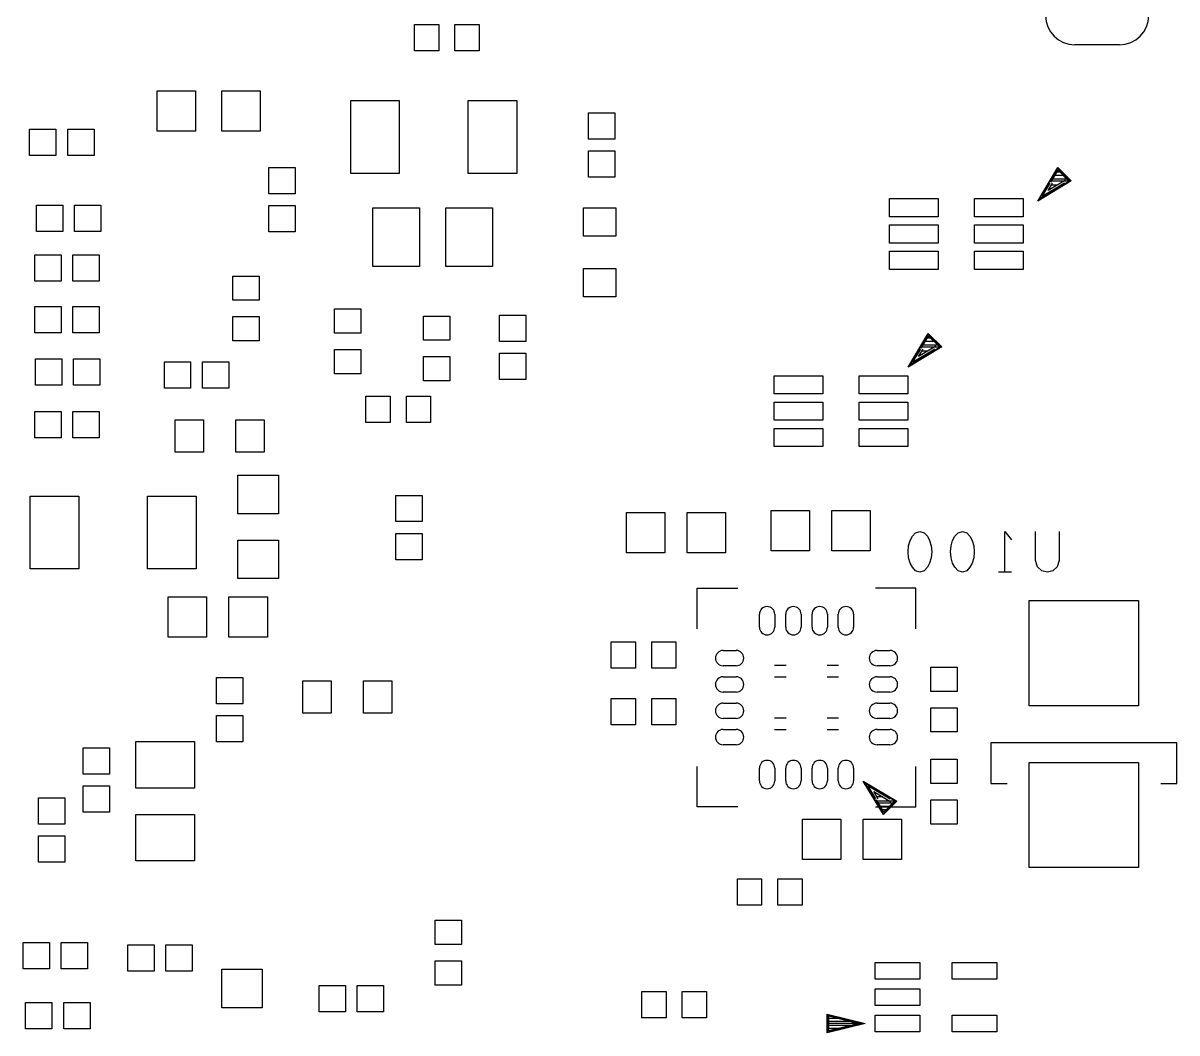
# Model space of a CAD drawing. Header units: millimetres. Extents: x -190 to 348, y -330 to 190.
# Drawn here: x 46.75 to 75.25, y 65.7 to 90.64 of the extents above; entities that cross this region are included whole.
import ezdxf

# ---------------------------------------------------------------- set-up
doc = ezdxf.new("R2010")
doc.units = ezdxf.units.MM
doc.layers.add('4_SIKCREN_BOTTOM_', color=7, linetype='Continuous')
doc.layers.add('5_SOLDER_PASTE_BOTTOM_', color=7, linetype='Continuous')

msp = doc.modelspace()

# ---------------------------------------------------------------- linework, layer by layer
at = {"layer": '4_SIKCREN_BOTTOM_', "color": 7}
for p, q in [((71.811, 86.248), (72.306, 87.074)), ((72.113, 86.728), (72.309, 87.053)), ((72.133, 86.716), (72.314, 87.013)), ((72.367, 86.959), (72.281, 86.959)), ((72.306, 87.074), (72.636, 86.744)), ((72.309, 87.053), (72.616, 86.746)), ((72.314, 87.013), (72.575, 86.751)), ((72.636, 86.744), (71.811, 86.248)), ((72.616, 86.746), (71.846, 86.284)), ((71.846, 86.284), (72.113, 86.728)), ((72.474, 86.69), (71.92, 86.36)), ((71.92, 86.36), (72.121, 86.69)), ((72.494, 86.761), (72.07, 86.507)), ((72.07, 86.507), (72.179, 86.688)), ((72.608, 86.741), (72.121, 86.741)), ((72.535, 86.792), (72.182, 86.792)), ((72.451, 86.876), (72.23, 86.876)), ((72.291, 86.639), (72.149, 86.639)), ((68.61, 82.149), (69.108, 82.977)), ((68.915, 82.629), (69.111, 82.954)), ((69.108, 82.977), (69.439, 82.644)), ((69.111, 82.954), (69.418, 82.647)), ((69.294, 82.662), (68.87, 82.408)), ((68.936, 82.616), (69.116, 82.913)), ((69.334, 82.692), (68.981, 82.692)), ((69.251, 82.776), (69.032, 82.776)), ((69.167, 82.86), (69.083, 82.86)), ((69.116, 82.913), (69.375, 82.652)), ((69.439, 82.644), (68.61, 82.149)), ((69.418, 82.647), (68.649, 82.187)), ((68.649, 82.187), (68.915, 82.629)), ((69.273, 82.591), (68.722, 82.26)), ((68.722, 82.26), (68.92, 82.591)), ((68.87, 82.408), (68.979, 82.591)), ((69.411, 82.641), (68.92, 82.641)), ((69.091, 82.54), (68.951, 82.54)), ((68.621, 77.734), (68.661, 77.866)), ((68.661, 77.866), (68.715, 77.968)), ((68.715, 77.968), (68.796, 78.052)), ((68.796, 78.052), (68.903, 78.085)), ((68.903, 78.085), (69.009, 78.052)), ((69.009, 78.052), (69.088, 77.968)), ((69.088, 77.968), (69.141, 77.866)), ((69.141, 77.866), (69.182, 77.734)), ((69.67, 77.734), (69.71, 77.866)), ((69.71, 77.866), (69.764, 77.968)), ((69.764, 77.968), (69.845, 78.052)), ((69.845, 78.052), (69.952, 78.085)), ((69.952, 78.085), (70.058, 78.052)), ((70.058, 78.052), (70.137, 77.968)), ((70.137, 77.968), (70.19, 77.866)), ((70.19, 77.866), (70.231, 77.734)), ((71.001, 78.085), (71.161, 77.884)), ((71.001, 77.084), (71.001, 78.085)), ((71.755, 77.366), (71.755, 78.085)), ((72.342, 78.085), (72.342, 77.366)), ((68.608, 77.584), (68.621, 77.734)), ((68.621, 77.434), (68.608, 77.584)), ((69.182, 77.734), (69.195, 77.584)), ((69.195, 77.584), (69.182, 77.434)), ((69.657, 77.584), (69.67, 77.734)), ((69.67, 77.434), (69.657, 77.584)), ((70.231, 77.734), (70.244, 77.584)), ((70.244, 77.584), (70.231, 77.434)), ((68.661, 77.3), (68.621, 77.434)), ((68.715, 77.201), (68.661, 77.3)), ((69.141, 77.3), (69.088, 77.201)), ((69.182, 77.434), (69.141, 77.3)), ((69.71, 77.3), (69.67, 77.434)), ((69.764, 77.201), (69.71, 77.3)), ((70.19, 77.3), (70.137, 77.201)), ((70.231, 77.434), (70.19, 77.3)), ((71.808, 77.216), (71.755, 77.366)), ((72.342, 77.366), (72.288, 77.216)), ((68.796, 77.117), (68.715, 77.201)), ((68.903, 77.084), (68.796, 77.117)), ((69.009, 77.117), (68.903, 77.084)), ((69.088, 77.201), (69.009, 77.117)), ((69.845, 77.117), (69.764, 77.201)), ((69.952, 77.084), (69.845, 77.117)), ((70.058, 77.117), (69.952, 77.084)), ((70.137, 77.201), (70.058, 77.117)), ((71.161, 77.084), (70.841, 77.084)), ((71.915, 77.117), (71.808, 77.216)), ((72.05, 77.084), (71.915, 77.117)), ((72.182, 77.117), (72.05, 77.084)), ((72.288, 77.216), (72.182, 77.117)), ((63.401, 76.683), (64.399, 76.683)), ((63.401, 75.682), (63.401, 76.683)), ((68.801, 76.683), (67.8, 76.683)), ((68.801, 75.682), (68.801, 76.683)), ((70.65, 72.862), (70.65, 71.864)), ((75.25, 72.862), (70.65, 72.862)), ((75.25, 71.864), (75.25, 72.862)), ((63.401, 71.283), (63.401, 72.283)), ((68.801, 71.283), (68.801, 72.283)), ((67.503, 71.92), (68.329, 71.425)), ((67.998, 71.095), (67.503, 71.92)), ((67.805, 71.44), (67.539, 71.885)), ((67.539, 71.885), (68.308, 71.422)), ((70.65, 71.864), (71.059, 71.864)), ((74.851, 71.864), (75.25, 71.864)), ((67.81, 71.478), (67.612, 71.811)), ((67.612, 71.811), (68.163, 71.478)), ((67.869, 71.481), (67.762, 71.661)), ((67.762, 71.661), (68.184, 71.407)), ((64.399, 71.283), (63.401, 71.283)), ((67.8, 71.283), (68.801, 71.283)), ((68.001, 71.115), (67.805, 71.44)), ((68.301, 71.427), (67.813, 71.427)), ((68.006, 71.156), (67.826, 71.455)), ((67.981, 71.529), (67.841, 71.529)), ((68.224, 71.377), (67.871, 71.377)), ((68.141, 71.293), (67.922, 71.293)), ((68.329, 71.425), (67.998, 71.095)), ((68.308, 71.422), (68.001, 71.115)), ((68.265, 71.417), (68.006, 71.156)), ((68.057, 71.209), (67.973, 71.209)), ((66.612, 66.167), (67.549, 65.933)), ((66.612, 65.7), (66.612, 66.167)), ((66.624, 65.933), (66.624, 66.149)), ((66.624, 66.149), (67.495, 65.933)), ((67.549, 65.933), (66.612, 65.7)), ((66.624, 65.715), (66.624, 65.933)), ((67.495, 65.933), (66.624, 65.715)), ((67.498, 65.933), (66.624, 65.933)), ((66.65, 65.933), (66.65, 66.119)), ((66.65, 66.119), (67.391, 65.933)), ((66.891, 66.058), (66.65, 66.058)), ((67.188, 65.984), (66.65, 65.984)), ((66.65, 65.748), (66.65, 65.933)), ((67.391, 65.933), (66.65, 65.748)), ((67.188, 65.883), (66.65, 65.883)), ((66.891, 65.809), (66.65, 65.809))]:
    msp.add_line(p, q, dxfattribs=at)
at = {"layer": '5_SOLDER_PASTE_BOTTOM_', "color": 4}
for p, q in [((56.416, 89.957), (56.416, 90.607)), ((56.416, 90.607), (57.016, 90.607)), ((57.016, 90.607), (57.016, 89.957)), ((57.414, 89.957), (57.414, 90.607)), ((57.414, 90.607), (58.014, 90.607)), ((58.014, 90.607), (58.014, 89.957)), ((57.016, 89.957), (56.416, 89.957)), ((58.014, 89.957), (57.414, 89.957)), ((50.056, 87.973), (50.056, 88.973)), ((50.056, 88.973), (51.006, 88.973)), ((51.006, 88.973), (51.006, 87.973)), ((51.656, 87.973), (51.656, 88.973)), ((51.656, 88.973), (52.606, 88.973)), ((52.606, 88.973), (52.606, 87.973)), ((54.841, 86.933), (54.841, 88.733)), ((54.841, 88.733), (56.041, 88.733)), ((56.041, 88.733), (56.041, 86.933)), ((57.741, 86.933), (57.741, 88.733)), ((57.741, 88.733), (58.941, 88.733)), ((58.941, 88.733), (58.941, 86.933)), ((60.716, 87.777), (60.716, 88.427)), ((60.716, 88.427), (61.366, 88.427)), ((61.366, 88.427), (61.366, 87.777)), ((46.909, 87.374), (46.909, 88.024)), ((46.909, 88.024), (47.559, 88.024)), ((47.559, 88.024), (47.559, 87.374)), ((47.851, 87.374), (47.851, 88.024)), ((47.851, 88.024), (48.501, 88.024)), ((48.501, 88.024), (48.501, 87.374)), ((51.006, 87.973), (50.056, 87.973)), ((52.606, 87.973), (51.656, 87.973)), ((61.366, 87.777), (60.716, 87.777)), ((47.559, 87.374), (46.909, 87.374)), ((48.501, 87.374), (47.851, 87.374)), ((60.716, 86.838), (60.716, 87.488)), ((60.716, 87.488), (61.366, 87.488)), ((61.366, 87.488), (61.366, 86.838)), ((52.814, 86.429), (52.814, 87.079)), ((52.814, 87.079), (53.464, 87.079)), ((53.464, 87.079), (53.464, 86.429)), ((56.041, 86.933), (54.841, 86.933)), ((58.941, 86.933), (57.741, 86.933)), ((61.366, 86.838), (60.716, 86.838)), ((53.464, 86.429), (52.814, 86.429)), ((47.079, 85.499), (47.079, 86.149)), ((47.079, 86.149), (47.729, 86.149)), ((47.729, 86.149), (47.729, 85.499)), ((48.019, 85.499), (48.019, 86.149)), ((48.019, 86.149), (48.669, 86.149)), ((48.669, 86.149), (48.669, 85.499)), ((52.814, 85.489), (52.814, 86.139)), ((52.814, 86.139), (53.464, 86.139)), ((53.464, 86.139), (53.464, 85.489)), ((55.389, 84.634), (55.389, 86.084)), ((55.389, 86.084), (56.539, 86.084)), ((56.539, 86.084), (56.539, 84.634)), ((57.19, 84.634), (57.19, 86.084)), ((57.19, 86.084), (58.34, 86.084)), ((58.34, 86.084), (58.34, 84.634)), ((60.59, 85.383), (60.59, 86.083)), ((60.59, 86.083), (61.39, 86.083)), ((61.39, 86.083), (61.39, 85.383)), ((68.151, 85.858), (68.151, 86.308)), ((68.151, 86.308), (69.35, 86.308)), ((69.35, 86.308), (69.35, 85.858)), ((70.251, 85.858), (70.251, 86.308)), ((70.251, 86.308), (71.45, 86.308)), ((71.45, 86.308), (71.45, 85.858)), ((69.35, 85.858), (68.151, 85.858)), ((71.45, 85.858), (70.251, 85.858)), ((68.151, 85.208), (68.151, 85.658)), ((68.151, 85.658), (69.35, 85.658)), ((69.35, 85.658), (69.35, 85.208)), ((70.251, 85.208), (70.251, 85.658)), ((70.251, 85.658), (71.45, 85.658)), ((71.45, 85.658), (71.45, 85.208)), ((47.729, 85.499), (47.079, 85.499)), ((48.669, 85.499), (48.019, 85.499)), ((53.464, 85.489), (52.814, 85.489)), ((61.39, 85.383), (60.59, 85.383)), ((69.35, 85.208), (68.151, 85.208)), ((68.151, 84.558), (68.151, 85.008)), ((68.151, 85.008), (69.35, 85.008)), ((69.35, 85.008), (69.35, 84.558)), ((71.45, 85.208), (70.251, 85.208)), ((70.251, 84.558), (70.251, 85.008)), ((70.251, 85.008), (71.45, 85.008)), ((71.45, 85.008), (71.45, 84.558)), ((47.036, 84.272), (47.036, 84.922)), ((47.036, 84.922), (47.686, 84.922)), ((47.686, 84.922), (47.686, 84.272)), ((47.976, 84.272), (47.976, 84.922)), ((47.976, 84.922), (48.626, 84.922)), ((48.626, 84.922), (48.626, 84.272)), ((51.93, 83.797), (51.93, 84.397)), ((51.93, 84.397), (52.58, 84.397)), ((52.58, 84.397), (52.58, 83.797)), ((56.539, 84.634), (55.389, 84.634)), ((58.34, 84.634), (57.19, 84.634)), ((60.59, 83.884), (60.59, 84.584)), ((60.59, 84.584), (61.39, 84.584)), ((61.39, 84.584), (61.39, 83.884)), ((69.35, 84.558), (68.151, 84.558)), ((71.45, 84.558), (70.251, 84.558)), ((47.686, 84.272), (47.036, 84.272)), ((48.626, 84.272), (47.976, 84.272)), ((61.39, 83.884), (60.59, 83.884)), ((47.036, 82.997), (47.036, 83.647)), ((47.036, 83.647), (47.686, 83.647)), ((47.686, 83.647), (47.686, 82.997)), ((47.976, 82.997), (47.976, 83.647)), ((47.976, 83.647), (48.626, 83.647)), ((48.626, 83.647), (48.626, 82.997)), ((52.58, 83.797), (51.93, 83.797)), ((54.44, 82.984), (54.44, 83.584)), ((54.44, 83.584), (55.09, 83.584)), ((55.09, 83.584), (55.09, 82.984)), ((51.93, 82.799), (51.93, 83.399)), ((51.93, 83.399), (52.58, 83.399)), ((52.58, 83.399), (52.58, 82.799)), ((56.64, 82.809), (56.64, 83.409)), ((56.64, 83.409), (57.29, 83.409)), ((57.29, 83.409), (57.29, 82.809)), ((58.514, 82.779), (58.514, 83.429)), ((58.514, 83.429), (59.164, 83.429)), ((59.164, 83.429), (59.164, 82.779)), ((47.686, 82.997), (47.036, 82.997)), ((48.626, 82.997), (47.976, 82.997)), ((55.09, 82.984), (54.44, 82.984)), ((52.58, 82.799), (51.93, 82.799)), ((57.29, 82.809), (56.64, 82.809)), ((59.164, 82.779), (58.514, 82.779)), ((54.44, 81.983), (54.44, 82.583)), ((54.44, 82.583), (55.09, 82.583)), ((55.09, 82.583), (55.09, 81.983)), ((56.64, 81.808), (56.64, 82.408)), ((56.64, 82.408), (57.29, 82.408)), ((57.29, 82.408), (57.29, 81.808)), ((58.514, 81.839), (58.514, 82.489)), ((58.514, 82.489), (59.164, 82.489)), ((59.164, 82.489), (59.164, 81.839)), ((47.056, 81.699), (47.056, 82.349)), ((47.056, 82.349), (47.706, 82.349)), ((47.706, 82.349), (47.706, 81.699)), ((47.996, 81.699), (47.996, 82.349)), ((47.996, 82.349), (48.646, 82.349)), ((48.646, 82.349), (48.646, 81.699)), ((50.236, 81.623), (50.236, 82.273)), ((50.236, 82.273), (50.886, 82.273)), ((50.886, 82.273), (50.886, 81.623)), ((51.176, 81.623), (51.176, 82.273)), ((51.176, 82.273), (51.826, 82.273)), ((51.826, 82.273), (51.826, 81.623)), ((55.09, 81.983), (54.44, 81.983)), ((57.29, 81.808), (56.64, 81.808)), ((59.164, 81.839), (58.514, 81.839)), ((65.301, 81.484), (65.301, 81.934)), ((65.301, 81.934), (66.5, 81.934)), ((66.5, 81.934), (66.5, 81.484)), ((67.401, 81.484), (67.401, 81.934)), ((67.401, 81.934), (68.6, 81.934)), ((68.6, 81.934), (68.6, 81.484)), ((47.706, 81.699), (47.056, 81.699)), ((48.646, 81.699), (47.996, 81.699)), ((50.886, 81.623), (50.236, 81.623)), ((51.826, 81.623), (51.176, 81.623)), ((55.214, 80.782), (55.214, 81.432)), ((55.214, 81.432), (55.814, 81.432)), ((55.814, 81.432), (55.814, 80.782)), ((56.215, 80.782), (56.215, 81.432)), ((56.215, 81.432), (56.815, 81.432)), ((56.815, 81.432), (56.815, 80.782)), ((66.5, 81.484), (65.301, 81.484)), ((65.301, 80.834), (65.301, 81.284)), ((65.301, 81.284), (66.5, 81.284)), ((66.5, 81.284), (66.5, 80.834)), ((68.6, 81.484), (67.401, 81.484)), ((67.401, 80.834), (67.401, 81.284)), ((67.401, 81.284), (68.6, 81.284)), ((68.6, 81.284), (68.6, 80.834)), ((47.036, 80.399), (47.036, 81.049)), ((47.036, 81.049), (47.686, 81.049)), ((47.686, 81.049), (47.686, 80.399)), ((47.976, 80.399), (47.976, 81.049)), ((47.976, 81.049), (48.626, 81.049)), ((48.626, 81.049), (48.626, 80.399)), ((50.506, 80.047), (50.506, 80.847)), ((50.506, 80.847), (51.206, 80.847)), ((51.206, 80.847), (51.206, 80.047)), ((52.004, 80.047), (52.004, 80.847)), ((52.004, 80.847), (52.704, 80.847)), ((52.704, 80.847), (52.704, 80.047)), ((55.814, 80.782), (55.214, 80.782)), ((56.815, 80.782), (56.215, 80.782)), ((66.5, 80.834), (65.301, 80.834)), ((68.6, 80.834), (67.401, 80.834)), ((47.686, 80.399), (47.036, 80.399)), ((48.626, 80.399), (47.976, 80.399)), ((65.301, 80.184), (65.301, 80.634)), ((65.301, 80.634), (66.5, 80.634)), ((66.5, 80.634), (66.5, 80.184)), ((67.401, 80.184), (67.401, 80.634)), ((67.401, 80.634), (68.6, 80.634)), ((68.6, 80.634), (68.6, 80.184)), ((66.5, 80.184), (65.301, 80.184)), ((68.6, 80.184), (67.401, 80.184)), ((51.206, 80.047), (50.506, 80.047)), ((52.704, 80.047), (52.004, 80.047)), ((52.055, 78.524), (52.055, 79.474)), ((52.055, 79.474), (53.055, 79.474)), ((53.055, 79.474), (53.055, 78.524)), ((46.921, 77.162), (46.921, 78.962)), ((46.921, 78.962), (48.121, 78.962)), ((48.121, 78.962), (48.121, 77.162)), ((49.819, 77.162), (49.819, 78.962)), ((49.819, 78.962), (51.019, 78.962)), ((51.019, 78.962), (51.019, 77.162)), ((55.951, 78.329), (55.951, 78.979)), ((55.951, 78.979), (56.601, 78.979)), ((56.601, 78.979), (56.601, 78.329)), ((53.055, 78.524), (52.055, 78.524)), ((61.651, 77.557), (61.651, 78.557)), ((61.651, 78.557), (62.601, 78.557)), ((62.601, 78.557), (62.601, 77.557)), ((63.149, 77.557), (63.149, 78.557)), ((63.149, 78.557), (64.099, 78.557)), ((64.099, 78.557), (64.099, 77.557)), ((65.225, 77.608), (65.225, 78.608)), ((65.225, 78.608), (66.175, 78.608)), ((66.175, 78.608), (66.175, 77.608)), ((66.726, 77.608), (66.726, 78.608)), ((66.726, 78.608), (67.676, 78.608)), ((67.676, 78.608), (67.676, 77.608)), ((56.601, 78.329), (55.951, 78.329)), ((52.055, 76.924), (52.055, 77.874)), ((52.055, 77.874), (53.055, 77.874)), ((53.055, 77.874), (53.055, 76.924)), ((55.951, 77.389), (55.951, 78.039)), ((55.951, 78.039), (56.601, 78.039)), ((56.601, 78.039), (56.601, 77.389)), ((62.601, 77.557), (61.651, 77.557)), ((64.099, 77.557), (63.149, 77.557)), ((66.175, 77.608), (65.225, 77.608)), ((67.676, 77.608), (66.726, 77.608)), ((56.601, 77.389), (55.951, 77.389)), ((48.121, 77.162), (46.921, 77.162)), ((51.019, 77.162), (49.819, 77.162)), ((53.055, 76.924), (52.055, 76.924)), ((50.33, 75.474), (50.33, 76.474)), ((50.33, 76.474), (51.28, 76.474)), ((51.28, 76.474), (51.28, 75.474)), ((51.831, 75.474), (51.831, 76.474)), ((51.831, 76.474), (52.781, 76.474)), ((52.781, 76.474), (52.781, 75.474)), ((71.599, 73.782), (71.599, 76.382)), ((71.599, 76.382), (74.299, 76.382)), ((74.299, 76.382), (74.299, 73.782)), ((64.936, 75.723), (64.936, 76.042)), ((65.316, 76.042), (65.316, 75.723)), ((65.586, 75.723), (65.586, 76.042)), ((65.966, 76.042), (65.966, 75.723)), ((66.236, 75.723), (66.236, 76.042)), ((66.616, 76.042), (66.616, 75.723)), ((66.884, 75.723), (66.884, 76.042)), ((67.264, 76.042), (67.264, 75.723)), ((51.28, 75.474), (50.33, 75.474)), ((52.781, 75.474), (51.831, 75.474)), ((61.275, 74.709), (61.275, 75.359)), ((61.275, 75.359), (61.875, 75.359)), ((61.875, 75.359), (61.875, 74.709)), ((62.275, 74.709), (62.275, 75.359)), ((62.275, 75.359), (62.875, 75.359)), ((62.875, 75.359), (62.875, 74.709)), ((64.041, 75.148), (64.361, 75.148)), ((67.841, 75.148), (68.161, 75.148)), ((61.875, 74.709), (61.275, 74.709)), ((62.875, 74.709), (62.275, 74.709)), ((64.361, 74.768), (64.041, 74.768)), ((65.593, 74.778), (65.306, 74.778)), ((66.893, 74.778), (66.606, 74.778)), ((68.161, 74.768), (67.841, 74.768)), ((69.174, 74.132), (69.174, 74.732)), ((69.174, 74.732), (69.824, 74.732)), ((69.824, 74.732), (69.824, 74.132)), ((51.524, 73.828), (51.524, 74.478)), ((51.524, 74.478), (52.174, 74.478)), ((52.174, 74.478), (52.174, 73.828)), ((53.655, 73.598), (53.655, 74.398)), ((53.655, 74.398), (54.355, 74.398)), ((54.355, 74.398), (54.355, 73.598)), ((55.154, 73.598), (55.154, 74.398)), ((55.154, 74.398), (55.854, 74.398)), ((55.854, 74.398), (55.854, 73.598)), ((64.041, 74.498), (64.361, 74.498)), ((65.593, 74.491), (65.306, 74.491)), ((66.893, 74.491), (66.606, 74.491)), ((67.841, 74.498), (68.161, 74.498)), ((64.361, 74.118), (64.041, 74.118)), ((68.161, 74.118), (67.841, 74.118)), ((69.824, 74.132), (69.174, 74.132)), ((52.174, 73.828), (51.524, 73.828)), ((61.275, 73.307), (61.275, 73.957)), ((61.275, 73.957), (61.875, 73.957)), ((61.875, 73.957), (61.875, 73.307)), ((62.275, 73.307), (62.275, 73.957)), ((62.275, 73.957), (62.875, 73.957)), ((62.875, 73.957), (62.875, 73.307)), ((64.041, 73.847), (64.361, 73.847)), ((67.841, 73.847), (68.161, 73.847)), ((54.355, 73.598), (53.655, 73.598)), ((55.854, 73.598), (55.154, 73.598)), ((69.174, 73.134), (69.174, 73.734)), ((69.174, 73.734), (69.824, 73.734)), ((69.824, 73.734), (69.824, 73.134)), ((74.299, 73.782), (71.599, 73.782)), ((51.524, 72.888), (51.524, 73.538)), ((51.524, 73.538), (52.174, 73.538)), ((52.174, 73.538), (52.174, 72.888)), ((61.875, 73.307), (61.275, 73.307)), ((62.875, 73.307), (62.275, 73.307)), ((64.361, 73.467), (64.041, 73.467)), ((65.593, 73.477), (65.306, 73.477)), ((66.893, 73.477), (66.606, 73.477)), ((68.161, 73.467), (67.841, 73.467)), ((64.041, 73.197), (64.361, 73.197)), ((65.593, 73.19), (65.306, 73.19)), ((66.893, 73.19), (66.606, 73.19)), ((67.841, 73.197), (68.161, 73.197)), ((69.824, 73.134), (69.174, 73.134)), ((48.23, 72.093), (48.23, 72.743)), ((48.23, 72.743), (48.88, 72.743)), ((48.88, 72.743), (48.88, 72.093)), ((49.529, 71.749), (49.529, 72.899)), ((49.529, 72.899), (50.979, 72.899)), ((50.979, 72.899), (50.979, 71.749)), ((52.174, 72.888), (51.524, 72.888)), ((64.361, 72.817), (64.041, 72.817)), ((68.161, 72.817), (67.841, 72.817)), ((69.174, 71.859), (69.174, 72.459)), ((69.174, 72.459), (69.824, 72.459)), ((69.824, 72.459), (69.824, 71.859)), ((64.936, 71.923), (64.936, 72.243)), ((65.316, 72.243), (65.316, 71.923)), ((65.586, 71.923), (65.586, 72.243)), ((65.966, 72.243), (65.966, 71.923)), ((66.236, 71.923), (66.236, 72.243)), ((66.616, 72.243), (66.616, 71.923)), ((66.884, 71.923), (66.884, 72.243)), ((67.264, 72.243), (67.264, 71.923)), ((71.599, 69.782), (71.599, 72.382)), ((71.599, 72.382), (74.299, 72.382)), ((74.299, 72.382), (74.299, 69.782)), ((48.88, 72.093), (48.23, 72.093)), ((69.824, 71.859), (69.174, 71.859)), ((48.23, 71.153), (48.23, 71.803)), ((48.23, 71.803), (48.88, 71.803)), ((48.88, 71.803), (48.88, 71.153)), ((50.979, 71.749), (49.529, 71.749)), ((47.125, 70.853), (47.125, 71.503)), ((47.125, 71.503), (47.775, 71.503)), ((47.775, 71.503), (47.775, 70.853)), ((69.174, 70.858), (69.174, 71.458)), ((69.174, 71.458), (69.824, 71.458)), ((69.824, 71.458), (69.824, 70.858)), ((48.88, 71.153), (48.23, 71.153)), ((49.529, 69.948), (49.529, 71.098)), ((49.529, 71.098), (50.979, 71.098)), ((50.979, 71.098), (50.979, 69.948)), ((65.999, 69.982), (65.999, 70.982)), ((65.999, 70.982), (66.949, 70.982)), ((66.949, 70.982), (66.949, 69.982)), ((67.5, 69.982), (67.5, 70.982)), ((67.5, 70.982), (68.45, 70.982)), ((68.45, 70.982), (68.45, 69.982)), ((47.775, 70.853), (47.125, 70.853)), ((69.824, 70.858), (69.174, 70.858)), ((47.125, 69.914), (47.125, 70.564)), ((47.125, 70.564), (47.775, 70.564)), ((47.775, 70.564), (47.775, 69.914)), ((47.775, 69.914), (47.125, 69.914)), ((50.979, 69.948), (49.529, 69.948)), ((66.949, 69.982), (65.999, 69.982)), ((68.45, 69.982), (67.5, 69.982)), ((74.299, 69.782), (71.599, 69.782)), ((64.391, 68.857), (64.391, 69.507)), ((64.391, 69.507), (64.991, 69.507)), ((64.991, 69.507), (64.991, 68.857)), ((65.389, 68.857), (65.389, 69.507)), ((65.389, 69.507), (65.989, 69.507)), ((65.989, 69.507), (65.989, 68.857)), ((64.991, 68.857), (64.391, 68.857)), ((65.989, 68.857), (65.389, 68.857)), ((56.924, 67.884), (56.924, 68.484)), ((56.924, 68.484), (57.574, 68.484)), ((57.574, 68.484), (57.574, 67.884)), ((46.746, 67.282), (46.746, 67.932)), ((46.746, 67.932), (47.396, 67.932)), ((47.396, 67.932), (47.396, 67.282)), ((47.686, 67.282), (47.686, 67.932)), ((47.686, 67.932), (48.336, 67.932)), ((48.336, 67.932), (48.336, 67.282)), ((49.335, 67.224), (49.335, 67.874)), ((49.335, 67.874), (49.985, 67.874)), ((49.985, 67.874), (49.985, 67.224)), ((50.274, 67.224), (50.274, 67.874)), ((50.274, 67.874), (50.924, 67.874)), ((50.924, 67.874), (50.924, 67.224)), ((57.574, 67.884), (56.924, 67.884)), ((47.396, 67.282), (46.746, 67.282)), ((48.336, 67.282), (47.686, 67.282)), ((51.654, 66.322), (51.654, 67.272)), ((51.654, 67.272), (52.654, 67.272)), ((52.654, 67.272), (52.654, 66.322)), ((56.924, 66.883), (56.924, 67.483)), ((56.924, 67.483), (57.574, 67.483)), ((57.574, 67.483), (57.574, 66.883)), ((67.799, 67.029), (67.799, 67.439)), ((67.799, 67.439), (68.899, 67.439)), ((68.899, 67.439), (68.899, 67.029)), ((69.699, 67.029), (69.699, 67.439)), ((69.699, 67.439), (70.799, 67.439)), ((70.799, 67.439), (70.799, 67.029)), ((49.985, 67.224), (49.335, 67.224)), ((50.924, 67.224), (50.274, 67.224)), ((68.899, 67.029), (67.799, 67.029)), ((70.799, 67.029), (69.699, 67.029)), ((54.059, 66.223), (54.059, 66.873)), ((54.059, 66.873), (54.709, 66.873)), ((54.709, 66.873), (54.709, 66.223)), ((55.001, 66.223), (55.001, 66.873)), ((55.001, 66.873), (55.651, 66.873)), ((55.651, 66.873), (55.651, 66.223)), ((57.574, 66.883), (56.924, 66.883)), ((62.029, 66.073), (62.029, 66.723)), ((62.029, 66.723), (62.629, 66.723)), ((62.629, 66.723), (62.629, 66.073)), ((63.03, 66.073), (63.03, 66.723)), ((63.03, 66.723), (63.63, 66.723)), ((63.63, 66.723), (63.63, 66.073)), ((67.799, 66.379), (67.799, 66.789)), ((67.799, 66.789), (68.899, 66.789)), ((68.899, 66.789), (68.899, 66.379)), ((46.81, 65.799), (46.81, 66.449)), ((46.81, 66.449), (47.46, 66.449)), ((47.46, 66.449), (47.46, 65.799)), ((47.75, 65.799), (47.75, 66.449)), ((47.75, 66.449), (48.4, 66.449)), ((48.4, 66.449), (48.4, 65.799)), ((52.654, 66.322), (51.654, 66.322)), ((54.709, 66.223), (54.059, 66.223)), ((55.651, 66.223), (55.001, 66.223)), ((68.899, 66.379), (67.799, 66.379)), ((67.799, 65.728), (67.799, 66.138)), ((67.799, 66.138), (68.899, 66.138)), ((68.899, 66.138), (68.899, 65.728)), ((69.699, 65.728), (69.699, 66.138)), ((69.699, 66.138), (70.799, 66.138)), ((70.799, 66.138), (70.799, 65.728)), ((62.629, 66.073), (62.029, 66.073)), ((63.63, 66.073), (63.03, 66.073)), ((47.46, 65.799), (46.81, 65.799)), ((48.4, 65.799), (47.75, 65.799)), ((68.899, 65.728), (67.799, 65.728)), ((70.799, 65.728), (69.699, 65.728))]:
    msp.add_line(p, q, dxfattribs=at)
at = {"layer": '5_SOLDER_PASTE_BOTTOM_', "color": 1}
msp.add_line((73.829, 90.108), (72.729, 90.108), dxfattribs=at)
for centre, start, end in [((72.729, 90.833), 90, 270), ((73.829, 90.833), 270, 90)]:
    msp.add_arc(centre, 0.725, start, end, dxfattribs=at)
at = {"layer": '5_SOLDER_PASTE_BOTTOM_', "color": 4}
for centre, start, end in [((65.126, 76.042), 0, 180), ((65.776, 76.042), 0, 180), ((66.426, 76.042), 0, 180), ((67.074, 76.042), 0, 180), ((65.126, 75.723), 180, 0), ((65.776, 75.723), 180, 0), ((66.426, 75.723), 180, 0), ((67.074, 75.723), 180, 0), ((64.041, 74.958), 90, 270), ((64.361, 74.958), 270, 90), ((67.841, 74.958), 90, 270), ((68.161, 74.958), 270, 90), ((64.041, 74.308), 90, 270), ((64.361, 74.308), 270, 90), ((67.841, 74.308), 90, 270), ((68.161, 74.308), 270, 90), ((64.041, 73.657), 90, 270), ((64.361, 73.657), 270, 90), ((67.841, 73.657), 90, 270), ((68.161, 73.657), 270, 90), ((64.041, 73.007), 90, 270), ((64.361, 73.007), 270, 90), ((67.841, 73.007), 90, 270), ((68.161, 73.007), 270, 90), ((65.126, 72.243), 0, 180), ((65.776, 72.243), 0, 180), ((66.426, 72.243), 0, 180), ((67.074, 72.243), 0, 180), ((65.126, 71.923), 180, 0), ((65.776, 71.923), 180, 0), ((66.426, 71.923), 180, 0), ((67.074, 71.923), 180, 0)]:
    msp.add_arc(centre, 0.19, start, end, dxfattribs=at)

doc.saveas('drawing.dxf')
